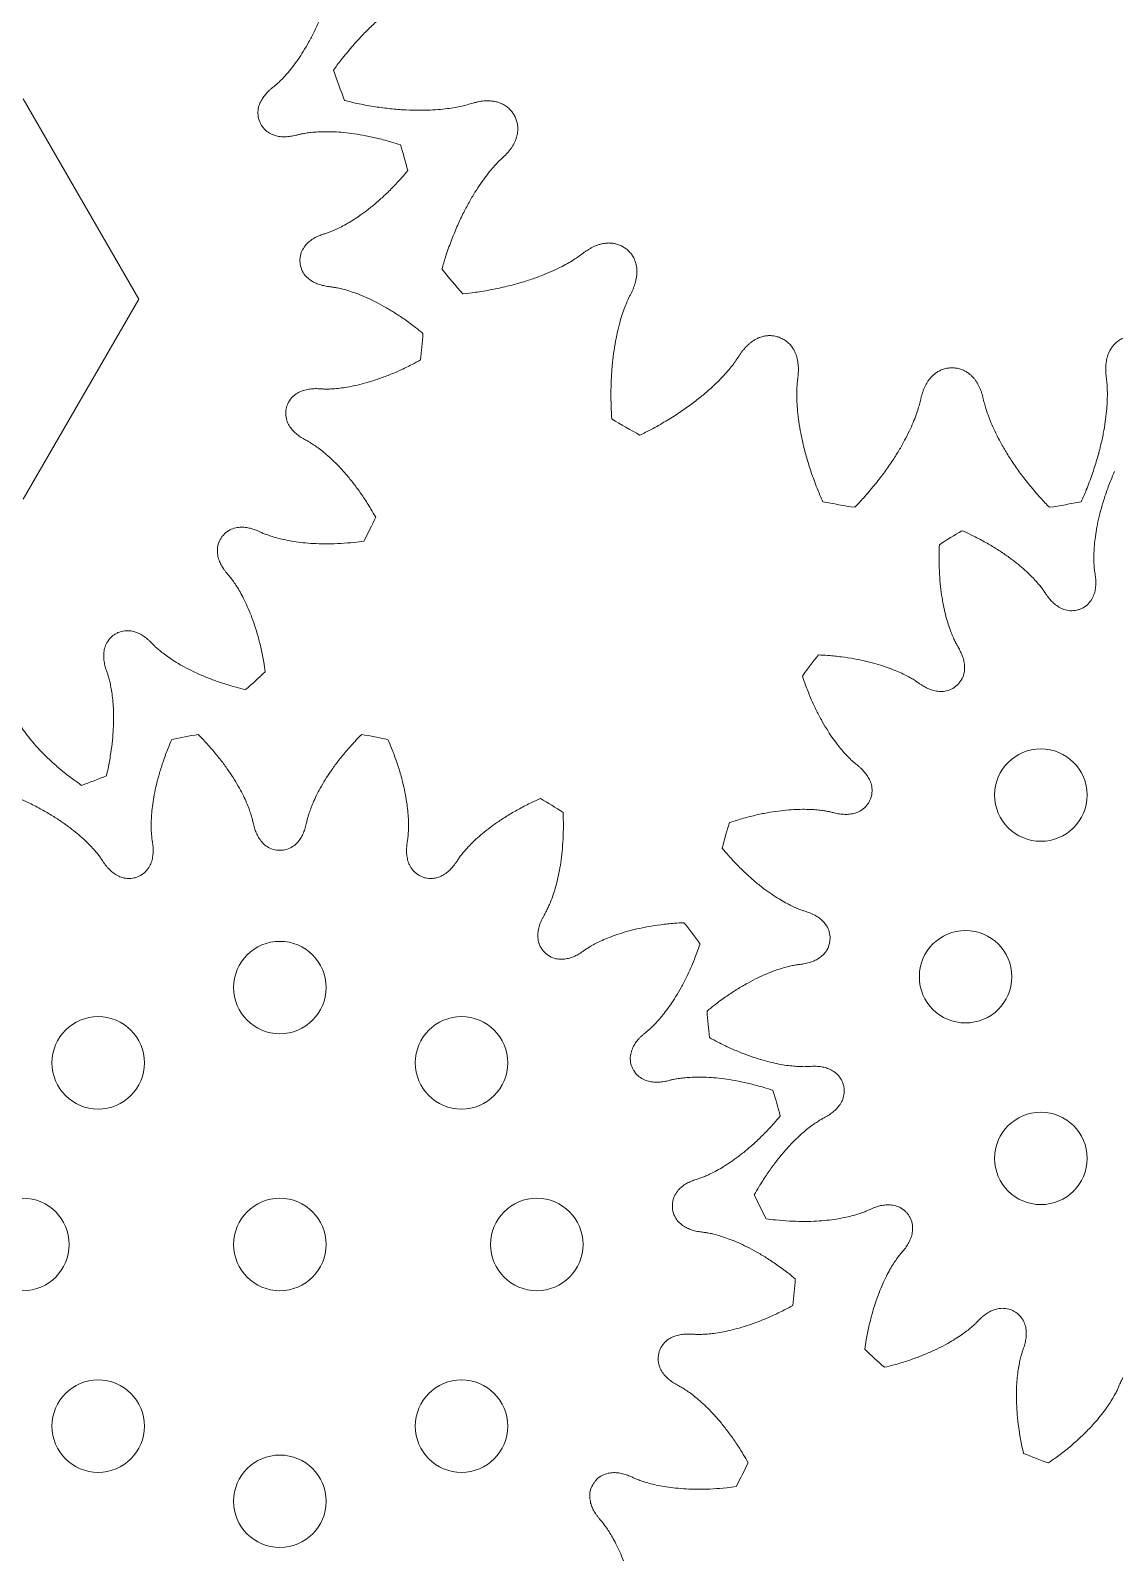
# Model space of a CAD drawing. Header units: millimetres. Extents: x 0 to 200, y 0 to 199.
# Drawn here: x 58.44 to 79.54, y 68.17 to 97.8 of the extents above; entities that cross this region are included whole.
import ezdxf

# ---------------------------------------------------------------- set-up
doc = ezdxf.new("R2010")
doc.units = ezdxf.units.MM

msp = doc.modelspace()

# ---------------------------------------------------------------- linework, layer by layer
at = {"color": 7, "linetype": 'Continuous', "lineweight": 15}
for p, q in [((60.551, 92.566), (58.301, 96.463)), ((58.301, 88.669), (60.551, 92.566))]:
    msp.add_line(p, q, dxfattribs=at)
for centre in [(78.11, 82.912), (63.299, 79.164), (76.645, 79.376), (59.763, 77.699), (66.834, 77.699), (78.11, 75.84), (58.299, 74.164), (63.299, 74.164), (68.299, 74.164), (59.763, 70.628), (66.834, 70.628), (63.299, 69.164)]:
    msp.add_circle(centre, 0.9, dxfattribs=at)
for centre, radius, start, end in [((76.381, 101.071), 12.7, 198.5773, 201.4227), ((56.051, 92.566), 10.054, 14.4064, 17.3583), ((76.381, 101.071), 12.7, 218.5773, 221.4227), ((56.051, 92.566), 10.054, 353.2299, 356.1818), ((76.381, 101.071), 12.7, 238.5773, 241.4227), ((76.381, 101.071), 12.7, 258.5773, 261.4227), ((76.381, 101.071), 12.7, 278.5773, 281.4227), ((56.051, 92.566), 10.054, 332.0535, 335.0053), ((81.645, 79.376), 10.054, 120.2888, 123.2406), ((81.645, 79.376), 10.054, 141.4652, 144.4171), ((56.051, 92.566), 10.054, 310.877, 313.8289), ((63.299, 74.164), 10.054, 99.1123, 102.0642), ((63.299, 74.164), 10.054, 77.9358, 80.8877), ((56.051, 92.566), 10.054, 289.7005, 292.6524), ((63.299, 74.164), 10.054, 56.7594, 59.7112), ((81.645, 79.376), 10.054, 162.6417, 165.5936), ((63.299, 74.164), 10.054, 35.5829, 38.5348), ((81.645, 79.376), 10.054, 183.8182, 186.7701), ((63.299, 74.164), 10.054, 14.4064, 17.3583), ((81.645, 79.376), 10.054, 204.9947, 207.9465), ((63.299, 74.164), 10.054, 353.2299, 356.1818), ((81.645, 79.376), 10.054, 226.1711, 229.123), ((81.645, 79.376), 10.054, 247.3476, 250.2995), ((63.299, 74.164), 10.054, 332.0535, 335.0053)]:
    msp.add_arc(centre, radius, start, end, dxfattribs=at)
for points, knots in [([(64.343, 97.025), (64.392, 97.091), (64.505, 97.244), (64.691, 97.469), (64.893, 97.692), (65.088, 97.888), (65.275, 98.059), (65.451, 98.204), (65.615, 98.327), (65.764, 98.428), (65.898, 98.51), (66.014, 98.573), (66.121, 98.625), (66.21, 98.661), (66.284, 98.696), (66.339, 98.726), (66.391, 98.758), (66.441, 98.794), (66.489, 98.833), (66.534, 98.876), (66.577, 98.925), (66.616, 98.981), (66.65, 99.044), (66.677, 99.116), (66.695, 99.196), (66.699, 99.279), (66.692, 99.335), (66.688, 99.362)], [0.028732, 0.028732, 0.028732, 0.028732, 0.0987704, 0.190729, 0.2758759, 0.354211, 0.4257344, 0.490446, 0.5483459, 0.599434, 0.6437104, 0.681175, 0.7118279, 0.7447255, 0.762803, 0.7804998, 0.7979345, 0.8152541, 0.8326407, 0.8503158, 0.8685428, 0.8876191, 0.9078475, 0.9294771, 0.9526048, 0.977067, 1, 1, 1, 1]), ([(64.228, 98.416), (64.208, 98.358), (64.159, 98.215), (64.072, 97.998), (63.969, 97.774), (63.864, 97.572), (63.759, 97.393), (63.657, 97.235), (63.558, 97.099), (63.465, 96.983), (63.38, 96.887), (63.304, 96.809), (63.239, 96.749), (63.188, 96.706), (63.146, 96.673), (63.109, 96.641), (63.071, 96.606), (63.024, 96.557), (62.971, 96.491), (62.918, 96.401), (62.88, 96.296), (62.865, 96.174), (62.884, 96.067), (62.911, 96.006), (62.92, 95.986)], [0.0339441, 0.0339441, 0.0339441, 0.0339441, 0.0967364, 0.1868013, 0.2701947, 0.3469167, 0.4169672, 0.4803462, 0.5370537, 0.5870898, 0.6304544, 0.6671475, 0.6971691, 0.7205193, 0.7340469, 0.7519859, 0.7695156, 0.7867295, 0.8206773, 0.85509, 0.8917078, 0.9324707, 0.9781838, 1, 1, 1, 1]), ([(67.857, 96.15), (67.843, 96.172), (67.813, 96.219), (67.756, 96.281), (67.691, 96.331), (67.624, 96.368), (67.557, 96.395), (67.492, 96.412), (67.428, 96.422), (67.365, 96.427), (67.303, 96.426), (67.242, 96.421), (67.181, 96.412), (67.119, 96.399), (67.041, 96.379), (66.95, 96.349), (66.834, 96.32), (66.704, 96.294), (66.55, 96.271), (66.37, 96.252), (66.166, 96.241), (65.937, 96.239), (65.685, 96.249), (65.409, 96.274), (65.111, 96.315), (64.824, 96.368), (64.639, 96.412), (64.559, 96.432)], [0, 0, 0, 0, 0.022933, 0.0473952, 0.0705229, 0.0921525, 0.1123809, 0.1314572, 0.1496842, 0.1673593, 0.1847459, 0.2020655, 0.2195002, 0.237197, 0.2552745, 0.2881721, 0.318825, 0.3562896, 0.400566, 0.4516541, 0.509554, 0.5742656, 0.645789, 0.7241241, 0.809271, 0.9012296, 0.971268, 0.971268, 0.971268, 0.971268]), ([(66.453, 93.151), (66.476, 93.231), (66.53, 93.413), (66.628, 93.688), (66.741, 93.967), (66.857, 94.218), (66.975, 94.442), (67.091, 94.639), (67.202, 94.81), (67.308, 94.956), (67.406, 95.079), (67.494, 95.178), (67.576, 95.264), (67.648, 95.328), (67.705, 95.385), (67.746, 95.432), (67.785, 95.481), (67.82, 95.531), (67.851, 95.584), (67.879, 95.641), (67.902, 95.701), (67.919, 95.767), (67.93, 95.838), (67.931, 95.915), (67.92, 95.996), (67.896, 96.076), (67.87, 96.126), (67.857, 96.15)], [0.028732, 0.028732, 0.028732, 0.028732, 0.0987704, 0.190729, 0.2758759, 0.354211, 0.4257344, 0.490446, 0.5483459, 0.599434, 0.6437104, 0.681175, 0.7118279, 0.7447255, 0.762803, 0.7804998, 0.7979345, 0.8152541, 0.8326407, 0.8503158, 0.8685428, 0.8876191, 0.9078475, 0.9294771, 0.9526048, 0.977067, 1, 1, 1, 1]), ([(62.92, 95.986), (62.93, 95.967), (62.963, 95.909), (63.037, 95.829), (63.143, 95.768), (63.25, 95.735), (63.353, 95.723), (63.438, 95.726), (63.505, 95.734), (63.557, 95.742), (63.604, 95.753), (63.656, 95.767), (63.721, 95.782), (63.808, 95.797), (63.916, 95.811), (64.044, 95.821), (64.193, 95.825), (64.361, 95.822), (64.548, 95.809), (64.754, 95.784), (64.978, 95.746), (65.22, 95.693), (65.445, 95.632), (65.589, 95.585), (65.647, 95.566)], [0, 0, 0, 0, 0.0218162, 0.0675293, 0.1082922, 0.14491, 0.1793227, 0.2132705, 0.2304844, 0.2480141, 0.2659531, 0.2794807, 0.3028309, 0.3328525, 0.3695456, 0.4129102, 0.4629463, 0.5196538, 0.5830328, 0.6530833, 0.7298053, 0.8131987, 0.9032636, 0.9660559, 0.9660559, 0.9660559, 0.9660559]), ([(65.789, 95.068), (65.75, 95.02), (65.652, 94.905), (65.492, 94.734), (65.315, 94.562), (65.145, 94.412), (64.982, 94.282), (64.83, 94.172), (64.689, 94.081), (64.56, 94.007), (64.446, 93.948), (64.347, 93.903), (64.265, 93.87), (64.202, 93.848), (64.15, 93.832), (64.105, 93.817), (64.056, 93.797), (63.995, 93.768), (63.922, 93.726), (63.84, 93.661), (63.766, 93.578), (63.709, 93.469), (63.687, 93.362), (63.69, 93.296), (63.691, 93.274)], [0.0339441, 0.0339441, 0.0339441, 0.0339441, 0.0967364, 0.1868013, 0.2701947, 0.3469167, 0.4169672, 0.4803462, 0.5370537, 0.5870898, 0.6304544, 0.6671475, 0.6971691, 0.7205193, 0.7340469, 0.7519859, 0.7695156, 0.7867295, 0.8206773, 0.85509, 0.8917078, 0.9324707, 0.9781838, 1, 1, 1, 1]), ([(70.055, 93.531), (70.033, 93.547), (69.989, 93.581), (69.914, 93.619), (69.836, 93.644), (69.761, 93.657), (69.689, 93.659), (69.621, 93.652), (69.557, 93.64), (69.497, 93.623), (69.439, 93.601), (69.383, 93.575), (69.329, 93.546), (69.276, 93.513), (69.209, 93.467), (69.133, 93.408), (69.035, 93.342), (68.922, 93.272), (68.784, 93.197), (68.622, 93.119), (68.434, 93.038), (68.219, 92.958), (67.979, 92.882), (67.711, 92.81), (67.417, 92.747), (67.13, 92.699), (66.94, 92.677), (66.858, 92.668)], [0, 0, 0, 0, 0.022933, 0.0473952, 0.0705229, 0.0921525, 0.1123809, 0.1314572, 0.1496842, 0.1673593, 0.1847459, 0.2020655, 0.2195002, 0.237197, 0.2552745, 0.2881721, 0.318825, 0.3562896, 0.400566, 0.4516541, 0.509554, 0.5742656, 0.645789, 0.7241241, 0.809271, 0.9012296, 0.971268, 0.971268, 0.971268, 0.971268]), ([(69.76, 90.233), (69.755, 90.316), (69.743, 90.506), (69.741, 90.797), (69.752, 91.098), (69.776, 91.374), (69.809, 91.624), (69.851, 91.849), (69.897, 92.048), (69.947, 92.222), (69.997, 92.37), (70.045, 92.494), (70.094, 92.602), (70.139, 92.687), (70.173, 92.761), (70.196, 92.819), (70.215, 92.878), (70.231, 92.937), (70.242, 92.998), (70.249, 93.06), (70.25, 93.125), (70.244, 93.193), (70.229, 93.263), (70.204, 93.336), (70.166, 93.408), (70.116, 93.475), (70.075, 93.513), (70.055, 93.531)], [0.028732, 0.028732, 0.028732, 0.028732, 0.0987704, 0.190729, 0.2758759, 0.354211, 0.4257344, 0.490446, 0.5483459, 0.599434, 0.6437104, 0.681175, 0.7118279, 0.7447255, 0.762803, 0.7804998, 0.7979345, 0.8152541, 0.8326407, 0.8503158, 0.8685428, 0.8876191, 0.9078475, 0.9294771, 0.9526048, 0.977067, 1, 1, 1, 1]), ([(63.691, 93.274), (63.694, 93.253), (63.703, 93.187), (63.744, 93.085), (63.821, 92.989), (63.908, 92.921), (64.001, 92.872), (64.081, 92.844), (64.146, 92.827), (64.197, 92.817), (64.245, 92.809), (64.299, 92.803), (64.364, 92.794), (64.452, 92.777), (64.557, 92.751), (64.68, 92.714), (64.82, 92.664), (64.975, 92.6), (65.146, 92.52), (65.329, 92.423), (65.524, 92.306), (65.73, 92.17), (65.918, 92.031), (66.035, 91.936), (66.083, 91.897)], [0, 0, 0, 0, 0.0218162, 0.0675293, 0.1082922, 0.14491, 0.1793227, 0.2132705, 0.2304844, 0.2480141, 0.2659531, 0.2794807, 0.3028309, 0.3328525, 0.3695456, 0.4129102, 0.4629463, 0.5196538, 0.5830328, 0.6530833, 0.7298053, 0.8131987, 0.9032636, 0.9660559, 0.9660559, 0.9660559, 0.9660559]), ([(73.015, 91.822), (72.989, 91.83), (72.936, 91.847), (72.853, 91.857), (72.771, 91.854), (72.696, 91.839), (72.627, 91.817), (72.566, 91.788), (72.51, 91.754), (72.46, 91.717), (72.413, 91.677), (72.369, 91.634), (72.328, 91.588), (72.289, 91.539), (72.242, 91.473), (72.191, 91.391), (72.121, 91.295), (72.039, 91.191), (71.935, 91.074), (71.81, 90.944), (71.66, 90.804), (71.486, 90.656), (71.286, 90.502), (71.059, 90.343), (70.804, 90.183), (70.551, 90.04), (70.38, 89.954), (70.306, 89.918)], [0, 0, 0, 0, 0.022933, 0.0473952, 0.0705229, 0.0921525, 0.1123809, 0.1314572, 0.1496842, 0.1673593, 0.1847459, 0.2020655, 0.2195002, 0.237197, 0.2552745, 0.2881721, 0.318825, 0.3562896, 0.400566, 0.4516541, 0.509554, 0.5742656, 0.645789, 0.7241241, 0.809271, 0.9012296, 0.971268, 0.971268, 0.971268, 0.971268]), ([(73.866, 88.622), (73.833, 88.698), (73.757, 88.873), (73.655, 89.146), (73.563, 89.432), (73.491, 89.699), (73.437, 89.946), (73.398, 90.172), (73.374, 90.375), (73.361, 90.555), (73.358, 90.711), (73.361, 90.844), (73.369, 90.963), (73.383, 91.058), (73.389, 91.138), (73.391, 91.201), (73.389, 91.263), (73.383, 91.324), (73.373, 91.385), (73.358, 91.446), (73.337, 91.507), (73.308, 91.569), (73.271, 91.63), (73.222, 91.69), (73.162, 91.745), (73.091, 91.79), (73.04, 91.811), (73.015, 91.822)], [0.028732, 0.028732, 0.028732, 0.028732, 0.0987704, 0.190729, 0.2758759, 0.354211, 0.4257344, 0.490446, 0.5483459, 0.599434, 0.6437104, 0.681175, 0.7118279, 0.7447255, 0.762803, 0.7804998, 0.7979345, 0.8152541, 0.8326407, 0.8503158, 0.8685428, 0.8876191, 0.9078475, 0.9294771, 0.9526048, 0.977067, 1, 1, 1, 1]), ([(79.748, 91.822), (79.723, 91.811), (79.671, 91.79), (79.601, 91.745), (79.54, 91.69), (79.492, 91.63), (79.454, 91.569), (79.426, 91.507), (79.404, 91.446), (79.389, 91.385), (79.379, 91.324), (79.373, 91.263), (79.372, 91.201), (79.373, 91.138), (79.38, 91.058), (79.393, 90.963), (79.402, 90.844), (79.405, 90.711), (79.401, 90.555), (79.388, 90.375), (79.364, 90.172), (79.326, 89.946), (79.272, 89.699), (79.2, 89.432), (79.107, 89.146), (79.006, 88.873), (78.93, 88.698), (78.896, 88.622)], [0, 0, 0, 0, 0.022933, 0.0473952, 0.0705229, 0.0921525, 0.1123809, 0.1314572, 0.1496842, 0.1673593, 0.1847459, 0.2020655, 0.2195002, 0.237197, 0.2552745, 0.2881721, 0.318825, 0.3562896, 0.400566, 0.4516541, 0.509554, 0.5742656, 0.645789, 0.7241241, 0.809271, 0.9012296, 0.971268, 0.971268, 0.971268, 0.971268]), ([(66.035, 91.381), (65.981, 91.351), (65.848, 91.279), (65.638, 91.177), (65.411, 91.081), (65.197, 91.002), (64.999, 90.94), (64.817, 90.893), (64.653, 90.859), (64.506, 90.835), (64.378, 90.822), (64.27, 90.815), (64.181, 90.814), (64.115, 90.817), (64.061, 90.821), (64.012, 90.823), (63.96, 90.822), (63.893, 90.817), (63.809, 90.804), (63.71, 90.774), (63.611, 90.722), (63.518, 90.642), (63.459, 90.55), (63.438, 90.487), (63.431, 90.466)], [0.0339441, 0.0339441, 0.0339441, 0.0339441, 0.0967364, 0.1868013, 0.2701947, 0.3469167, 0.4169672, 0.4803462, 0.5370537, 0.5870898, 0.6304544, 0.6671475, 0.6971691, 0.7205193, 0.7340469, 0.7519859, 0.7695156, 0.7867295, 0.8206773, 0.85509, 0.8917078, 0.9324707, 0.9781838, 1, 1, 1, 1]), ([(76.381, 91.228), (76.354, 91.227), (76.298, 91.224), (76.217, 91.206), (76.141, 91.175), (76.075, 91.135), (76.019, 91.091), (75.971, 91.043), (75.93, 90.992), (75.895, 90.94), (75.865, 90.886), (75.838, 90.831), (75.816, 90.773), (75.796, 90.714), (75.774, 90.636), (75.755, 90.542), (75.722, 90.428), (75.68, 90.302), (75.623, 90.156), (75.549, 89.991), (75.456, 89.809), (75.344, 89.61), (75.208, 89.396), (75.049, 89.17), (74.864, 88.932), (74.675, 88.711), (74.544, 88.572), (74.487, 88.513)], [0, 0, 0, 0, 0.022933, 0.0473952, 0.0705229, 0.0921525, 0.1123809, 0.1314572, 0.1496842, 0.1673593, 0.1847459, 0.2020655, 0.2195002, 0.237197, 0.2552745, 0.2881721, 0.318825, 0.3562896, 0.400566, 0.4516541, 0.509554, 0.5742656, 0.645789, 0.7241241, 0.809271, 0.9012296, 0.971268, 0.971268, 0.971268, 0.971268]), ([(78.275, 88.513), (78.218, 88.572), (78.087, 88.711), (77.898, 88.932), (77.713, 89.17), (77.554, 89.396), (77.419, 89.61), (77.306, 89.809), (77.214, 89.991), (77.14, 90.156), (77.083, 90.302), (77.041, 90.428), (77.008, 90.542), (76.988, 90.636), (76.967, 90.714), (76.947, 90.773), (76.924, 90.831), (76.898, 90.886), (76.867, 90.94), (76.832, 90.992), (76.792, 91.043), (76.744, 91.091), (76.687, 91.135), (76.621, 91.175), (76.546, 91.206), (76.464, 91.224), (76.408, 91.227), (76.381, 91.228)], [0.028732, 0.028732, 0.028732, 0.028732, 0.0987704, 0.190729, 0.2758759, 0.354211, 0.4257344, 0.490446, 0.5483459, 0.599434, 0.6437104, 0.681175, 0.7118279, 0.7447255, 0.762803, 0.7804998, 0.7979345, 0.8152541, 0.8326407, 0.8503158, 0.8685428, 0.8876191, 0.9078475, 0.9294771, 0.9526048, 0.977067, 1, 1, 1, 1]), ([(63.431, 90.466), (63.426, 90.445), (63.411, 90.38), (63.412, 90.271), (63.449, 90.154), (63.506, 90.058), (63.574, 89.98), (63.639, 89.925), (63.694, 89.885), (63.738, 89.857), (63.78, 89.833), (63.828, 89.808), (63.885, 89.776), (63.96, 89.728), (64.049, 89.665), (64.151, 89.586), (64.263, 89.49), (64.385, 89.374), (64.515, 89.238), (64.651, 89.081), (64.791, 88.902), (64.933, 88.7), (65.059, 88.503), (65.133, 88.372), (65.164, 88.318)], [0, 0, 0, 0, 0.0218162, 0.0675293, 0.1082922, 0.14491, 0.1793227, 0.2132705, 0.2304844, 0.2480141, 0.2659531, 0.2794807, 0.3028309, 0.3328525, 0.3695456, 0.4129102, 0.4629463, 0.5196538, 0.5830328, 0.6530833, 0.7298053, 0.8131987, 0.9032636, 0.9660559, 0.9660559, 0.9660559, 0.9660559]), ([(78.874, 86.531), (78.893, 86.539), (78.955, 86.566), (79.041, 86.633), (79.112, 86.733), (79.154, 86.836), (79.175, 86.938), (79.181, 87.023), (79.179, 87.091), (79.175, 87.142), (79.169, 87.191), (79.16, 87.244), (79.151, 87.309), (79.144, 87.398), (79.14, 87.507), (79.142, 87.635), (79.152, 87.783), (79.17, 87.95), (79.201, 88.136), (79.244, 88.339), (79.303, 88.558), (79.378, 88.794), (79.459, 89.013), (79.519, 89.151), (79.544, 89.208)], [0, 0, 0, 0, 0.0218162, 0.0675293, 0.1082922, 0.14491, 0.1793227, 0.2132705, 0.2304844, 0.2480141, 0.2659531, 0.2794807, 0.3028309, 0.3328525, 0.3695456, 0.4129102, 0.4629463, 0.5196538, 0.5830328, 0.6530833, 0.7298053, 0.8131987, 0.9032636, 0.9660559, 0.9660559, 0.9660559, 0.9660559]), ([(64.933, 87.854), (64.871, 87.846), (64.722, 87.826), (64.489, 87.808), (64.242, 87.8), (64.015, 87.804), (63.807, 87.817), (63.621, 87.839), (63.455, 87.867), (63.31, 87.898), (63.186, 87.931), (63.082, 87.965), (62.999, 87.996), (62.939, 88.022), (62.89, 88.046), (62.845, 88.065), (62.796, 88.083), (62.732, 88.103), (62.649, 88.121), (62.545, 88.128), (62.434, 88.116), (62.319, 88.075), (62.231, 88.01), (62.188, 87.959), (62.174, 87.942)], [0.0339441, 0.0339441, 0.0339441, 0.0339441, 0.0967364, 0.1868013, 0.2701947, 0.3469167, 0.4169672, 0.4803462, 0.5370537, 0.5870898, 0.6304544, 0.6671475, 0.6971691, 0.7205193, 0.7340469, 0.7519859, 0.7695156, 0.7867295, 0.8206773, 0.85509, 0.8917078, 0.9324707, 0.9781838, 1, 1, 1, 1]), ([(76.575, 88.058), (76.631, 88.033), (76.769, 87.97), (76.976, 87.863), (77.191, 87.74), (77.382, 87.617), (77.551, 87.496), (77.698, 87.38), (77.825, 87.269), (77.931, 87.166), (78.019, 87.073), (78.09, 86.99), (78.144, 86.919), (78.182, 86.865), (78.211, 86.819), (78.239, 86.78), (78.271, 86.739), (78.315, 86.687), (78.376, 86.629), (78.461, 86.568), (78.561, 86.52), (78.681, 86.494), (78.79, 86.503), (78.853, 86.524), (78.874, 86.531)], [0.0339441, 0.0339441, 0.0339441, 0.0339441, 0.0967364, 0.1868013, 0.2701947, 0.3469167, 0.4169672, 0.4803462, 0.5370537, 0.5870898, 0.6304544, 0.6671475, 0.6971691, 0.7205193, 0.7340469, 0.7519859, 0.7695156, 0.7867295, 0.8206773, 0.85509, 0.8917078, 0.9324707, 0.9781838, 1, 1, 1, 1]), ([(62.174, 87.942), (62.162, 87.924), (62.124, 87.869), (62.086, 87.767), (62.078, 87.644), (62.097, 87.535), (62.132, 87.437), (62.172, 87.362), (62.209, 87.305), (62.24, 87.263), (62.271, 87.226), (62.306, 87.185), (62.348, 87.134), (62.401, 87.062), (62.462, 86.972), (62.528, 86.862), (62.597, 86.731), (62.669, 86.579), (62.741, 86.405), (62.811, 86.21), (62.877, 85.992), (62.937, 85.752), (62.983, 85.524), (63.005, 85.374), (63.014, 85.313)], [0, 0, 0, 0, 0.0218162, 0.0675293, 0.1082922, 0.14491, 0.1793227, 0.2132705, 0.2304844, 0.2480141, 0.2659531, 0.2794807, 0.3028309, 0.3328525, 0.3695456, 0.4129102, 0.4629463, 0.5196538, 0.5830328, 0.6530833, 0.7298053, 0.8131987, 0.9032636, 0.9660559, 0.9660559, 0.9660559, 0.9660559]), ([(76.476, 85.046), (76.492, 85.062), (76.539, 85.109), (76.595, 85.202), (76.625, 85.321), (76.627, 85.432), (76.61, 85.535), (76.585, 85.616), (76.559, 85.679), (76.536, 85.726), (76.513, 85.768), (76.486, 85.815), (76.454, 85.873), (76.415, 85.953), (76.372, 86.053), (76.328, 86.173), (76.283, 86.315), (76.24, 86.477), (76.201, 86.661), (76.169, 86.866), (76.144, 87.092), (76.129, 87.339), (76.126, 87.572), (76.131, 87.723), (76.134, 87.785)], [0, 0, 0, 0, 0.0218162, 0.0675293, 0.1082922, 0.14491, 0.1793227, 0.2132705, 0.2304844, 0.2480141, 0.2659531, 0.2794807, 0.3028309, 0.3328525, 0.3695456, 0.4129102, 0.4629463, 0.5196538, 0.5830328, 0.6530833, 0.7298053, 0.8131987, 0.9032636, 0.9660559, 0.9660559, 0.9660559, 0.9660559]), ([(60.09, 86.042), (60.073, 86.03), (60.017, 85.993), (59.945, 85.911), (59.893, 85.8), (59.871, 85.691), (59.869, 85.587), (59.879, 85.502), (59.893, 85.436), (59.907, 85.386), (59.921, 85.34), (59.94, 85.289), (59.961, 85.226), (59.984, 85.14), (60.008, 85.034), (60.03, 84.907), (60.047, 84.76), (60.06, 84.593), (60.064, 84.405), (60.058, 84.197), (60.041, 83.97), (60.01, 83.725), (59.971, 83.495), (59.938, 83.348), (59.923, 83.287)], [0, 0, 0, 0, 0.0218162, 0.0675293, 0.1082922, 0.14491, 0.1793227, 0.2132705, 0.2304844, 0.2480141, 0.2659531, 0.2794807, 0.3028309, 0.3328525, 0.3695456, 0.4129102, 0.4629463, 0.5196538, 0.5830328, 0.6530833, 0.7298053, 0.8131987, 0.9032636, 0.9660559, 0.9660559, 0.9660559, 0.9660559]), ([(62.631, 84.964), (62.571, 84.978), (62.424, 85.014), (62.2, 85.081), (61.967, 85.163), (61.757, 85.249), (61.568, 85.336), (61.402, 85.424), (61.257, 85.509), (61.134, 85.591), (61.03, 85.667), (60.945, 85.735), (60.879, 85.795), (60.832, 85.841), (60.795, 85.881), (60.76, 85.914), (60.721, 85.949), (60.668, 85.991), (60.597, 86.038), (60.503, 86.082), (60.396, 86.111), (60.273, 86.114), (60.168, 86.086), (60.109, 86.053), (60.09, 86.042)], [0.0339441, 0.0339441, 0.0339441, 0.0339441, 0.0967364, 0.1868013, 0.2701947, 0.3469167, 0.4169672, 0.4803462, 0.5370537, 0.5870898, 0.6304544, 0.6671475, 0.6971691, 0.7205193, 0.7340469, 0.7519859, 0.7695156, 0.7867295, 0.8206773, 0.85509, 0.8917078, 0.9324707, 0.9781838, 1, 1, 1, 1]), ([(73.781, 85.64), (73.843, 85.637), (73.993, 85.628), (74.226, 85.604), (74.47, 85.566), (74.693, 85.521), (74.894, 85.469), (75.073, 85.413), (75.231, 85.356), (75.368, 85.298), (75.484, 85.243), (75.579, 85.191), (75.656, 85.145), (75.71, 85.108), (75.754, 85.076), (75.794, 85.049), (75.839, 85.022), (75.899, 84.991), (75.977, 84.958), (76.078, 84.932), (76.189, 84.923), (76.31, 84.943), (76.408, 84.99), (76.46, 85.033), (76.476, 85.046)], [0.0339441, 0.0339441, 0.0339441, 0.0339441, 0.0967364, 0.1868013, 0.2701947, 0.3469167, 0.4169672, 0.4803462, 0.5370537, 0.5870898, 0.6304544, 0.6671475, 0.6971691, 0.7205193, 0.7340469, 0.7519859, 0.7695156, 0.7867295, 0.8206773, 0.85509, 0.8917078, 0.9324707, 0.9781838, 1, 1, 1, 1]), ([(74.777, 82.796), (74.786, 82.816), (74.813, 82.877), (74.831, 82.984), (74.817, 83.106), (74.778, 83.211), (74.725, 83.3), (74.672, 83.367), (74.626, 83.416), (74.588, 83.451), (74.551, 83.483), (74.508, 83.516), (74.457, 83.558), (74.392, 83.619), (74.316, 83.697), (74.231, 83.793), (74.138, 83.909), (74.04, 84.045), (73.937, 84.203), (73.833, 84.382), (73.728, 84.584), (73.625, 84.808), (73.538, 85.025), (73.488, 85.168), (73.469, 85.226)], [0, 0, 0, 0, 0.0218162, 0.0675293, 0.1082922, 0.14491, 0.1793227, 0.2132705, 0.2304844, 0.2480141, 0.2659531, 0.2794807, 0.3028309, 0.3328525, 0.3695456, 0.4129102, 0.4629463, 0.5196538, 0.5830328, 0.6530833, 0.7298053, 0.8131987, 0.9032636, 0.9660559, 0.9660559, 0.9660559, 0.9660559]), ([(59.441, 83.1), (59.389, 83.136), (59.266, 83.222), (59.081, 83.365), (58.893, 83.526), (58.728, 83.682), (58.584, 83.831), (58.461, 83.973), (58.357, 84.105), (58.271, 84.226), (58.201, 84.334), (58.147, 84.429), (58.107, 84.508), (58.08, 84.568), (58.059, 84.618), (58.039, 84.662), (58.016, 84.709), (57.981, 84.767), (57.932, 84.836), (57.86, 84.912), (57.77, 84.977), (57.657, 85.024), (57.549, 85.036), (57.482, 85.027), (57.461, 85.024)], [0.0339441, 0.0339441, 0.0339441, 0.0339441, 0.0967364, 0.1868013, 0.2701947, 0.3469167, 0.4169672, 0.4803462, 0.5370537, 0.5870898, 0.6304544, 0.6671475, 0.6971691, 0.7205193, 0.7340469, 0.7519859, 0.7695156, 0.7867295, 0.8206773, 0.85509, 0.8917078, 0.9324707, 0.9781838, 1, 1, 1, 1]), ([(60.527, 81.318), (60.547, 81.327), (60.608, 81.354), (60.694, 81.421), (60.765, 81.521), (60.807, 81.624), (60.829, 81.726), (60.834, 81.81), (60.832, 81.878), (60.828, 81.93), (60.822, 81.978), (60.813, 82.031), (60.805, 82.097), (60.797, 82.186), (60.793, 82.294), (60.795, 82.423), (60.805, 82.571), (60.824, 82.738), (60.854, 82.923), (60.898, 83.126), (60.956, 83.346), (61.031, 83.581), (61.113, 83.8), (61.172, 83.939), (61.197, 83.996)], [0, 0, 0, 0, 0.0218162, 0.0675293, 0.1082922, 0.14491, 0.1793227, 0.2132705, 0.2304844, 0.2480141, 0.2659531, 0.2794807, 0.3028309, 0.3328525, 0.3695456, 0.4129102, 0.4629463, 0.5196538, 0.5830328, 0.6530833, 0.7298053, 0.8131987, 0.9032636, 0.9660559, 0.9660559, 0.9660559, 0.9660559]), ([(61.706, 84.091), (61.75, 84.047), (61.856, 83.939), (62.011, 83.764), (62.166, 83.572), (62.3, 83.388), (62.414, 83.215), (62.509, 83.053), (62.587, 82.904), (62.649, 82.769), (62.698, 82.65), (62.733, 82.548), (62.759, 82.462), (62.774, 82.398), (62.785, 82.345), (62.797, 82.298), (62.812, 82.248), (62.835, 82.184), (62.87, 82.107), (62.927, 82.02), (63.003, 81.939), (63.106, 81.872), (63.211, 81.84), (63.277, 81.837), (63.299, 81.836)], [0.0339441, 0.0339441, 0.0339441, 0.0339441, 0.0967364, 0.1868013, 0.2701947, 0.3469167, 0.4169672, 0.4803462, 0.5370537, 0.5870898, 0.6304544, 0.6671475, 0.6971691, 0.7205193, 0.7340469, 0.7519859, 0.7695156, 0.7867295, 0.8206773, 0.85509, 0.8917078, 0.9324707, 0.9781838, 1, 1, 1, 1]), ([(63.299, 81.836), (63.32, 81.837), (63.387, 81.84), (63.491, 81.872), (63.594, 81.939), (63.671, 82.02), (63.727, 82.107), (63.763, 82.184), (63.786, 82.248), (63.801, 82.298), (63.812, 82.345), (63.823, 82.398), (63.839, 82.462), (63.864, 82.548), (63.9, 82.65), (63.948, 82.769), (64.01, 82.904), (64.088, 83.053), (64.183, 83.215), (64.297, 83.388), (64.431, 83.572), (64.587, 83.764), (64.742, 83.939), (64.847, 84.047), (64.891, 84.091)], [0, 0, 0, 0, 0.0218162, 0.0675293, 0.1082922, 0.14491, 0.1793227, 0.2132705, 0.2304844, 0.2480141, 0.2659531, 0.2794807, 0.3028309, 0.3328525, 0.3695456, 0.4129102, 0.4629463, 0.5196538, 0.5830328, 0.6530833, 0.7298053, 0.8131987, 0.9032636, 0.9660559, 0.9660559, 0.9660559, 0.9660559]), ([(65.4, 83.996), (65.425, 83.939), (65.485, 83.8), (65.566, 83.581), (65.642, 83.346), (65.7, 83.126), (65.743, 82.923), (65.774, 82.738), (65.793, 82.571), (65.802, 82.423), (65.804, 82.294), (65.8, 82.186), (65.793, 82.097), (65.784, 82.031), (65.775, 81.978), (65.769, 81.93), (65.765, 81.878), (65.763, 81.81), (65.769, 81.726), (65.79, 81.624), (65.832, 81.521), (65.904, 81.421), (65.99, 81.354), (66.051, 81.327), (66.071, 81.318)], [0.0339441, 0.0339441, 0.0339441, 0.0339441, 0.0967364, 0.1868013, 0.2701947, 0.3469167, 0.4169672, 0.4803462, 0.5370537, 0.5870898, 0.6304544, 0.6671475, 0.6971691, 0.7205193, 0.7340469, 0.7519859, 0.7695156, 0.7867295, 0.8206773, 0.85509, 0.8917078, 0.9324707, 0.9781838, 1, 1, 1, 1]), ([(58.228, 82.845), (58.285, 82.82), (58.422, 82.758), (58.63, 82.651), (58.844, 82.528), (59.035, 82.405), (59.204, 82.284), (59.351, 82.167), (59.478, 82.057), (59.585, 81.954), (59.673, 81.86), (59.743, 81.777), (59.797, 81.707), (59.835, 81.652), (59.864, 81.607), (59.892, 81.567), (59.924, 81.526), (59.969, 81.475), (60.03, 81.416), (60.114, 81.355), (60.214, 81.307), (60.334, 81.282), (60.443, 81.29), (60.507, 81.311), (60.527, 81.318)], [0.0339441, 0.0339441, 0.0339441, 0.0339441, 0.0967364, 0.1868013, 0.2701947, 0.3469167, 0.4169672, 0.4803462, 0.5370537, 0.5870898, 0.6304544, 0.6671475, 0.6971691, 0.7205193, 0.7340469, 0.7519859, 0.7695156, 0.7867295, 0.8206773, 0.85509, 0.8917078, 0.9324707, 0.9781838, 1, 1, 1, 1]), ([(66.071, 81.318), (66.091, 81.311), (66.154, 81.29), (66.263, 81.282), (66.383, 81.307), (66.484, 81.355), (66.568, 81.416), (66.629, 81.475), (66.673, 81.526), (66.705, 81.567), (66.733, 81.607), (66.763, 81.652), (66.8, 81.707), (66.855, 81.777), (66.925, 81.86), (67.013, 81.954), (67.12, 82.057), (67.246, 82.167), (67.393, 82.284), (67.562, 82.405), (67.754, 82.528), (67.968, 82.651), (68.175, 82.758), (68.313, 82.82), (68.37, 82.845)], [0, 0, 0, 0, 0.0218162, 0.0675293, 0.1082922, 0.14491, 0.1793227, 0.2132705, 0.2304844, 0.2480141, 0.2659531, 0.2794807, 0.3028309, 0.3328525, 0.3695456, 0.4129102, 0.4629463, 0.5196538, 0.5830328, 0.6530833, 0.7298053, 0.8131987, 0.9032636, 0.9660559, 0.9660559, 0.9660559, 0.9660559]), ([(72.049, 82.376), (72.108, 82.395), (72.252, 82.442), (72.477, 82.503), (72.718, 82.556), (72.943, 82.594), (73.149, 82.619), (73.336, 82.632), (73.504, 82.635), (73.652, 82.631), (73.781, 82.621), (73.888, 82.607), (73.976, 82.592), (74.04, 82.577), (74.093, 82.563), (74.14, 82.552), (74.191, 82.544), (74.259, 82.536), (74.343, 82.533), (74.447, 82.545), (74.553, 82.578), (74.659, 82.639), (74.734, 82.719), (74.766, 82.777), (74.777, 82.796)], [0.0339441, 0.0339441, 0.0339441, 0.0339441, 0.0967364, 0.1868013, 0.2701947, 0.3469167, 0.4169672, 0.4803462, 0.5370537, 0.5870898, 0.6304544, 0.6671475, 0.6971691, 0.7205193, 0.7340469, 0.7519859, 0.7695156, 0.7867295, 0.8206773, 0.85509, 0.8917078, 0.9324707, 0.9781838, 1, 1, 1, 1]), ([(68.81, 82.573), (68.813, 82.511), (68.818, 82.36), (68.815, 82.126), (68.8, 81.88), (68.776, 81.654), (68.743, 81.449), (68.704, 81.265), (68.661, 81.102), (68.617, 80.961), (68.572, 80.84), (68.529, 80.74), (68.49, 80.66), (68.458, 80.602), (68.431, 80.556), (68.408, 80.513), (68.385, 80.466), (68.359, 80.404), (68.334, 80.323), (68.317, 80.22), (68.319, 80.109), (68.349, 79.99), (68.405, 79.896), (68.453, 79.849), (68.468, 79.834)], [0.0339441, 0.0339441, 0.0339441, 0.0339441, 0.0967364, 0.1868013, 0.2701947, 0.3469167, 0.4169672, 0.4803462, 0.5370537, 0.5870898, 0.6304544, 0.6671475, 0.6971691, 0.7205193, 0.7340469, 0.7519859, 0.7695156, 0.7867295, 0.8206773, 0.85509, 0.8917078, 0.9324707, 0.9781838, 1, 1, 1, 1]), ([(74.005, 80.084), (74.006, 80.106), (74.01, 80.172), (73.988, 80.279), (73.93, 80.388), (73.857, 80.471), (73.775, 80.536), (73.702, 80.578), (73.64, 80.607), (73.592, 80.627), (73.546, 80.642), (73.495, 80.658), (73.432, 80.679), (73.349, 80.712), (73.25, 80.758), (73.136, 80.817), (73.008, 80.891), (72.867, 80.982), (72.714, 81.092), (72.552, 81.222), (72.381, 81.372), (72.204, 81.544), (72.045, 81.715), (71.947, 81.83), (71.907, 81.877)], [0, 0, 0, 0, 0.0218162, 0.0675293, 0.1082922, 0.14491, 0.1793227, 0.2132705, 0.2304844, 0.2480141, 0.2659531, 0.2794807, 0.3028309, 0.3328525, 0.3695456, 0.4129102, 0.4629463, 0.5196538, 0.5830328, 0.6530833, 0.7298053, 0.8131987, 0.9032636, 0.9660559, 0.9660559, 0.9660559, 0.9660559]), ([(68.468, 79.834), (68.485, 79.82), (68.536, 79.777), (68.634, 79.73), (68.756, 79.711), (68.866, 79.719), (68.967, 79.745), (69.045, 79.778), (69.105, 79.81), (69.15, 79.837), (69.19, 79.864), (69.234, 79.895), (69.289, 79.933), (69.365, 79.979), (69.46, 80.03), (69.576, 80.086), (69.713, 80.143), (69.871, 80.201), (70.05, 80.256), (70.252, 80.308), (70.474, 80.354), (70.719, 80.391), (70.951, 80.416), (71.101, 80.424), (71.163, 80.427)], [0, 0, 0, 0, 0.0218162, 0.0675293, 0.1082922, 0.14491, 0.1793227, 0.2132705, 0.2304844, 0.2480141, 0.2659531, 0.2794807, 0.3028309, 0.3328525, 0.3695456, 0.4129102, 0.4629463, 0.5196538, 0.5830328, 0.6530833, 0.7298053, 0.8131987, 0.9032636, 0.9660559, 0.9660559, 0.9660559, 0.9660559]), ([(71.476, 80.014), (71.456, 79.955), (71.406, 79.812), (71.319, 79.596), (71.216, 79.371), (71.111, 79.169), (71.007, 78.99), (70.904, 78.833), (70.806, 78.696), (70.713, 78.581), (70.628, 78.484), (70.552, 78.407), (70.487, 78.346), (70.436, 78.304), (70.393, 78.27), (70.357, 78.239), (70.319, 78.203), (70.272, 78.154), (70.219, 78.088), (70.166, 77.998), (70.128, 77.894), (70.113, 77.772), (70.131, 77.664), (70.159, 77.603), (70.167, 77.584)], [0.0339441, 0.0339441, 0.0339441, 0.0339441, 0.0967364, 0.1868013, 0.2701947, 0.3469167, 0.4169672, 0.4803462, 0.5370537, 0.5870898, 0.6304544, 0.6671475, 0.6971691, 0.7205193, 0.7340469, 0.7519859, 0.7695156, 0.7867295, 0.8206773, 0.85509, 0.8917078, 0.9324707, 0.9781838, 1, 1, 1, 1]), ([(71.614, 78.707), (71.661, 78.746), (71.778, 78.841), (71.967, 78.98), (72.172, 79.116), (72.368, 79.233), (72.551, 79.33), (72.721, 79.41), (72.877, 79.474), (73.016, 79.524), (73.139, 79.561), (73.245, 79.587), (73.332, 79.604), (73.398, 79.613), (73.452, 79.619), (73.499, 79.627), (73.55, 79.637), (73.616, 79.654), (73.696, 79.682), (73.788, 79.731), (73.876, 79.799), (73.952, 79.895), (73.993, 79.996), (74.002, 80.063), (74.005, 80.084)], [0.0339441, 0.0339441, 0.0339441, 0.0339441, 0.0967364, 0.1868013, 0.2701947, 0.3469167, 0.4169672, 0.4803462, 0.5370537, 0.5870898, 0.6304544, 0.6671475, 0.6971691, 0.7205193, 0.7340469, 0.7519859, 0.7695156, 0.7867295, 0.8206773, 0.85509, 0.8917078, 0.9324707, 0.9781838, 1, 1, 1, 1]), ([(74.265, 77.276), (74.259, 77.297), (74.238, 77.36), (74.179, 77.452), (74.086, 77.532), (73.987, 77.584), (73.888, 77.614), (73.804, 77.627), (73.736, 77.632), (73.684, 77.633), (73.636, 77.631), (73.582, 77.627), (73.516, 77.624), (73.427, 77.625), (73.318, 77.632), (73.19, 77.645), (73.044, 77.668), (72.879, 77.703), (72.698, 77.75), (72.499, 77.812), (72.286, 77.891), (72.059, 77.987), (71.848, 78.088), (71.716, 78.161), (71.661, 78.191)], [0, 0, 0, 0, 0.0218162, 0.0675293, 0.1082922, 0.14491, 0.1793227, 0.2132705, 0.2304844, 0.2480141, 0.2659531, 0.2794807, 0.3028309, 0.3328525, 0.3695456, 0.4129102, 0.4629463, 0.5196538, 0.5830328, 0.6530833, 0.7298053, 0.8131987, 0.9032636, 0.9660559, 0.9660559, 0.9660559, 0.9660559]), ([(70.167, 77.584), (70.178, 77.565), (70.21, 77.506), (70.285, 77.427), (70.391, 77.365), (70.497, 77.333), (70.601, 77.321), (70.685, 77.323), (70.753, 77.331), (70.804, 77.34), (70.851, 77.35), (70.904, 77.364), (70.968, 77.379), (71.056, 77.395), (71.164, 77.408), (71.292, 77.418), (71.44, 77.423), (71.608, 77.419), (71.796, 77.406), (72.002, 77.381), (72.226, 77.344), (72.467, 77.29), (72.693, 77.229), (72.836, 77.183), (72.895, 77.163)], [0, 0, 0, 0, 0.0218162, 0.0675293, 0.1082922, 0.14491, 0.1793227, 0.2132705, 0.2304844, 0.2480141, 0.2659531, 0.2794807, 0.3028309, 0.3328525, 0.3695456, 0.4129102, 0.4629463, 0.5196538, 0.5830328, 0.6530833, 0.7298053, 0.8131987, 0.9032636, 0.9660559, 0.9660559, 0.9660559, 0.9660559]), ([(72.533, 75.128), (72.563, 75.182), (72.638, 75.313), (72.763, 75.51), (72.906, 75.712), (73.046, 75.891), (73.182, 76.048), (73.312, 76.184), (73.433, 76.3), (73.546, 76.396), (73.647, 76.475), (73.736, 76.538), (73.811, 76.586), (73.869, 76.618), (73.917, 76.643), (73.959, 76.667), (74.003, 76.695), (74.058, 76.735), (74.122, 76.79), (74.191, 76.868), (74.247, 76.964), (74.284, 77.081), (74.286, 77.19), (74.27, 77.255), (74.265, 77.276)], [0.0339441, 0.0339441, 0.0339441, 0.0339441, 0.0967364, 0.1868013, 0.2701947, 0.3469167, 0.4169672, 0.4803462, 0.5370537, 0.5870898, 0.6304544, 0.6671475, 0.6971691, 0.7205193, 0.7340469, 0.7519859, 0.7695156, 0.7867295, 0.8206773, 0.85509, 0.8917078, 0.9324707, 0.9781838, 1, 1, 1, 1]), ([(73.037, 76.665), (72.997, 76.617), (72.9, 76.502), (72.74, 76.332), (72.563, 76.159), (72.392, 76.009), (72.23, 75.88), (72.077, 75.77), (71.936, 75.679), (71.808, 75.604), (71.694, 75.545), (71.595, 75.5), (71.512, 75.467), (71.45, 75.446), (71.398, 75.43), (71.352, 75.414), (71.304, 75.395), (71.242, 75.366), (71.169, 75.323), (71.087, 75.259), (71.014, 75.175), (70.956, 75.067), (70.935, 74.96), (70.938, 74.893), (70.939, 74.872)], [0.0339441, 0.0339441, 0.0339441, 0.0339441, 0.0967364, 0.1868013, 0.2701947, 0.3469167, 0.4169672, 0.4803462, 0.5370537, 0.5870898, 0.6304544, 0.6671475, 0.6971691, 0.7205193, 0.7340469, 0.7519859, 0.7695156, 0.7867295, 0.8206773, 0.85509, 0.8917078, 0.9324707, 0.9781838, 1, 1, 1, 1]), ([(70.939, 74.872), (70.942, 74.85), (70.951, 74.784), (70.992, 74.683), (71.069, 74.587), (71.156, 74.518), (71.248, 74.47), (71.328, 74.441), (71.394, 74.424), (71.445, 74.414), (71.493, 74.407), (71.546, 74.401), (71.612, 74.392), (71.699, 74.374), (71.805, 74.348), (71.928, 74.311), (72.068, 74.262), (72.223, 74.198), (72.393, 74.118), (72.576, 74.02), (72.772, 73.904), (72.978, 73.767), (73.166, 73.629), (73.283, 73.534), (73.331, 73.494)], [0, 0, 0, 0, 0.0218162, 0.0675293, 0.1082922, 0.14491, 0.1793227, 0.2132705, 0.2304844, 0.2480141, 0.2659531, 0.2794807, 0.3028309, 0.3328525, 0.3695456, 0.4129102, 0.4629463, 0.5196538, 0.5830328, 0.6530833, 0.7298053, 0.8131987, 0.9032636, 0.9660559, 0.9660559, 0.9660559, 0.9660559]), ([(75.522, 74.752), (75.509, 74.769), (75.466, 74.82), (75.378, 74.885), (75.262, 74.926), (75.152, 74.938), (75.048, 74.931), (74.965, 74.913), (74.9, 74.893), (74.851, 74.875), (74.807, 74.856), (74.758, 74.832), (74.698, 74.806), (74.614, 74.775), (74.511, 74.741), (74.387, 74.708), (74.242, 74.677), (74.076, 74.649), (73.889, 74.627), (73.682, 74.614), (73.455, 74.61), (73.208, 74.618), (72.975, 74.636), (72.825, 74.656), (72.764, 74.664)], [0, 0, 0, 0, 0.0218162, 0.0675293, 0.1082922, 0.14491, 0.1793227, 0.2132705, 0.2304844, 0.2480141, 0.2659531, 0.2794807, 0.3028309, 0.3328525, 0.3695456, 0.4129102, 0.4629463, 0.5196538, 0.5830328, 0.6530833, 0.7298053, 0.8131987, 0.9032636, 0.9660559, 0.9660559, 0.9660559, 0.9660559]), ([(74.683, 72.123), (74.692, 72.184), (74.714, 72.334), (74.76, 72.562), (74.82, 72.802), (74.886, 73.02), (74.956, 73.215), (75.027, 73.389), (75.099, 73.541), (75.169, 73.672), (75.235, 73.782), (75.296, 73.872), (75.348, 73.944), (75.39, 73.995), (75.426, 74.036), (75.457, 74.073), (75.487, 74.115), (75.524, 74.172), (75.564, 74.247), (75.6, 74.345), (75.618, 74.454), (75.61, 74.577), (75.572, 74.679), (75.535, 74.734), (75.522, 74.752)], [0.0339441, 0.0339441, 0.0339441, 0.0339441, 0.0967364, 0.1868013, 0.2701947, 0.3469167, 0.4169672, 0.4803462, 0.5370537, 0.5870898, 0.6304544, 0.6671475, 0.6971691, 0.7205193, 0.7340469, 0.7519859, 0.7695156, 0.7867295, 0.8206773, 0.85509, 0.8917078, 0.9324707, 0.9781838, 1, 1, 1, 1]), ([(73.283, 72.978), (73.229, 72.948), (73.096, 72.876), (72.886, 72.775), (72.658, 72.678), (72.445, 72.6), (72.247, 72.538), (72.065, 72.49), (71.9, 72.456), (71.754, 72.433), (71.626, 72.419), (71.517, 72.413), (71.428, 72.412), (71.362, 72.415), (71.308, 72.419), (71.26, 72.42), (71.208, 72.42), (71.14, 72.415), (71.057, 72.402), (70.957, 72.371), (70.858, 72.32), (70.765, 72.239), (70.707, 72.148), (70.686, 72.084), (70.679, 72.064)], [0.0339441, 0.0339441, 0.0339441, 0.0339441, 0.0967364, 0.1868013, 0.2701947, 0.3469167, 0.4169672, 0.4803462, 0.5370537, 0.5870898, 0.6304544, 0.6671475, 0.6971691, 0.7205193, 0.7340469, 0.7519859, 0.7695156, 0.7867295, 0.8206773, 0.85509, 0.8917078, 0.9324707, 0.9781838, 1, 1, 1, 1]), ([(77.606, 72.852), (77.587, 72.863), (77.529, 72.896), (77.424, 72.924), (77.301, 72.92), (77.193, 72.892), (77.099, 72.848), (77.029, 72.801), (76.975, 72.759), (76.936, 72.724), (76.902, 72.691), (76.865, 72.651), (76.818, 72.605), (76.751, 72.545), (76.667, 72.477), (76.563, 72.401), (76.439, 72.319), (76.295, 72.234), (76.128, 72.146), (75.94, 72.059), (75.73, 71.973), (75.496, 71.891), (75.273, 71.824), (75.126, 71.788), (75.066, 71.774)], [0, 0, 0, 0, 0.0218162, 0.0675293, 0.1082922, 0.14491, 0.1793227, 0.2132705, 0.2304844, 0.2480141, 0.2659531, 0.2794807, 0.3028309, 0.3328525, 0.3695456, 0.4129102, 0.4629463, 0.5196538, 0.5830328, 0.6530833, 0.7298053, 0.8131987, 0.9032636, 0.9660559, 0.9660559, 0.9660559, 0.9660559]), ([(77.773, 70.097), (77.759, 70.158), (77.726, 70.305), (77.686, 70.535), (77.655, 70.78), (77.638, 71.007), (77.633, 71.215), (77.637, 71.403), (77.649, 71.57), (77.667, 71.717), (77.689, 71.844), (77.712, 71.95), (77.736, 72.036), (77.757, 72.099), (77.775, 72.15), (77.79, 72.196), (77.804, 72.246), (77.818, 72.312), (77.828, 72.397), (77.826, 72.501), (77.803, 72.609), (77.751, 72.721), (77.679, 72.803), (77.624, 72.84), (77.606, 72.852)], [0.0339441, 0.0339441, 0.0339441, 0.0339441, 0.0967364, 0.1868013, 0.2701947, 0.3469167, 0.4169672, 0.4803462, 0.5370537, 0.5870898, 0.6304544, 0.6671475, 0.6971691, 0.7205193, 0.7340469, 0.7519859, 0.7695156, 0.7867295, 0.8206773, 0.85509, 0.8917078, 0.9324707, 0.9781838, 1, 1, 1, 1]), ([(70.679, 72.064), (70.674, 72.043), (70.658, 71.978), (70.66, 71.869), (70.697, 71.752), (70.754, 71.656), (70.822, 71.577), (70.886, 71.522), (70.941, 71.483), (70.985, 71.455), (71.027, 71.431), (71.075, 71.405), (71.133, 71.373), (71.208, 71.325), (71.297, 71.263), (71.398, 71.184), (71.511, 71.087), (71.633, 70.971), (71.762, 70.836), (71.898, 70.679), (72.038, 70.499), (72.181, 70.297), (72.306, 70.101), (72.381, 69.969), (72.411, 69.915)], [0, 0, 0, 0, 0.0218162, 0.0675293, 0.1082922, 0.14491, 0.1793227, 0.2132705, 0.2304844, 0.2480141, 0.2659531, 0.2794807, 0.3028309, 0.3328525, 0.3695456, 0.4129102, 0.4629463, 0.5196538, 0.5830328, 0.6530833, 0.7298053, 0.8131987, 0.9032636, 0.9660559, 0.9660559, 0.9660559, 0.9660559]), ([(80.236, 71.834), (80.214, 71.837), (80.148, 71.846), (80.04, 71.834), (79.926, 71.787), (79.836, 71.722), (79.765, 71.646), (79.715, 71.577), (79.681, 71.519), (79.657, 71.472), (79.637, 71.428), (79.617, 71.378), (79.59, 71.318), (79.549, 71.239), (79.495, 71.144), (79.426, 71.036), (79.34, 70.915), (79.236, 70.783), (79.113, 70.641), (78.969, 70.492), (78.803, 70.336), (78.615, 70.175), (78.431, 70.032), (78.307, 69.945), (78.256, 69.91)], [0, 0, 0, 0, 0.0218162, 0.0675293, 0.1082922, 0.14491, 0.1793227, 0.2132705, 0.2304844, 0.2480141, 0.2659531, 0.2794807, 0.3028309, 0.3328525, 0.3695456, 0.4129102, 0.4629463, 0.5196538, 0.5830328, 0.6530833, 0.7298053, 0.8131987, 0.9032636, 0.9660559, 0.9660559, 0.9660559, 0.9660559]), ([(72.18, 69.452), (72.119, 69.443), (71.969, 69.424), (71.737, 69.405), (71.49, 69.397), (71.262, 69.401), (71.055, 69.415), (70.868, 69.437), (70.703, 69.464), (70.558, 69.495), (70.434, 69.529), (70.33, 69.562), (70.247, 69.593), (70.186, 69.62), (70.137, 69.643), (70.093, 69.662), (70.044, 69.68), (69.979, 69.7), (69.896, 69.718), (69.792, 69.726), (69.682, 69.713), (69.566, 69.672), (69.478, 69.608), (69.436, 69.556), (69.422, 69.54)], [0.0339441, 0.0339441, 0.0339441, 0.0339441, 0.0967364, 0.1868013, 0.2701947, 0.3469167, 0.4169672, 0.4803462, 0.5370537, 0.5870898, 0.6304544, 0.6671475, 0.6971691, 0.7205193, 0.7340469, 0.7519859, 0.7695156, 0.7867295, 0.8206773, 0.85509, 0.8917078, 0.9324707, 0.9781838, 1, 1, 1, 1]), ([(69.422, 69.54), (69.41, 69.522), (69.372, 69.467), (69.334, 69.364), (69.326, 69.242), (69.344, 69.132), (69.38, 69.034), (69.42, 68.96), (69.457, 68.903), (69.488, 68.861), (69.518, 68.823), (69.554, 68.783), (69.596, 68.732), (69.649, 68.66), (69.709, 68.569), (69.775, 68.459), (69.845, 68.328), (69.917, 68.176), (69.989, 68.003), (70.059, 67.807), (70.125, 67.59), (70.184, 67.35), (70.23, 67.121), (70.253, 66.972), (70.261, 66.91)], [0, 0, 0, 0, 0.0218162, 0.0675293, 0.1082922, 0.14491, 0.1793227, 0.2132705, 0.2304844, 0.2480141, 0.2659531, 0.2794807, 0.3028309, 0.3328525, 0.3695456, 0.4129102, 0.4629463, 0.5196538, 0.5830328, 0.6530833, 0.7298053, 0.8131987, 0.9032636, 0.9660559, 0.9660559, 0.9660559, 0.9660559])]:
    msp.add_open_spline(points, degree=3, knots=knots, dxfattribs=at)

doc.saveas('drawing.dxf')
